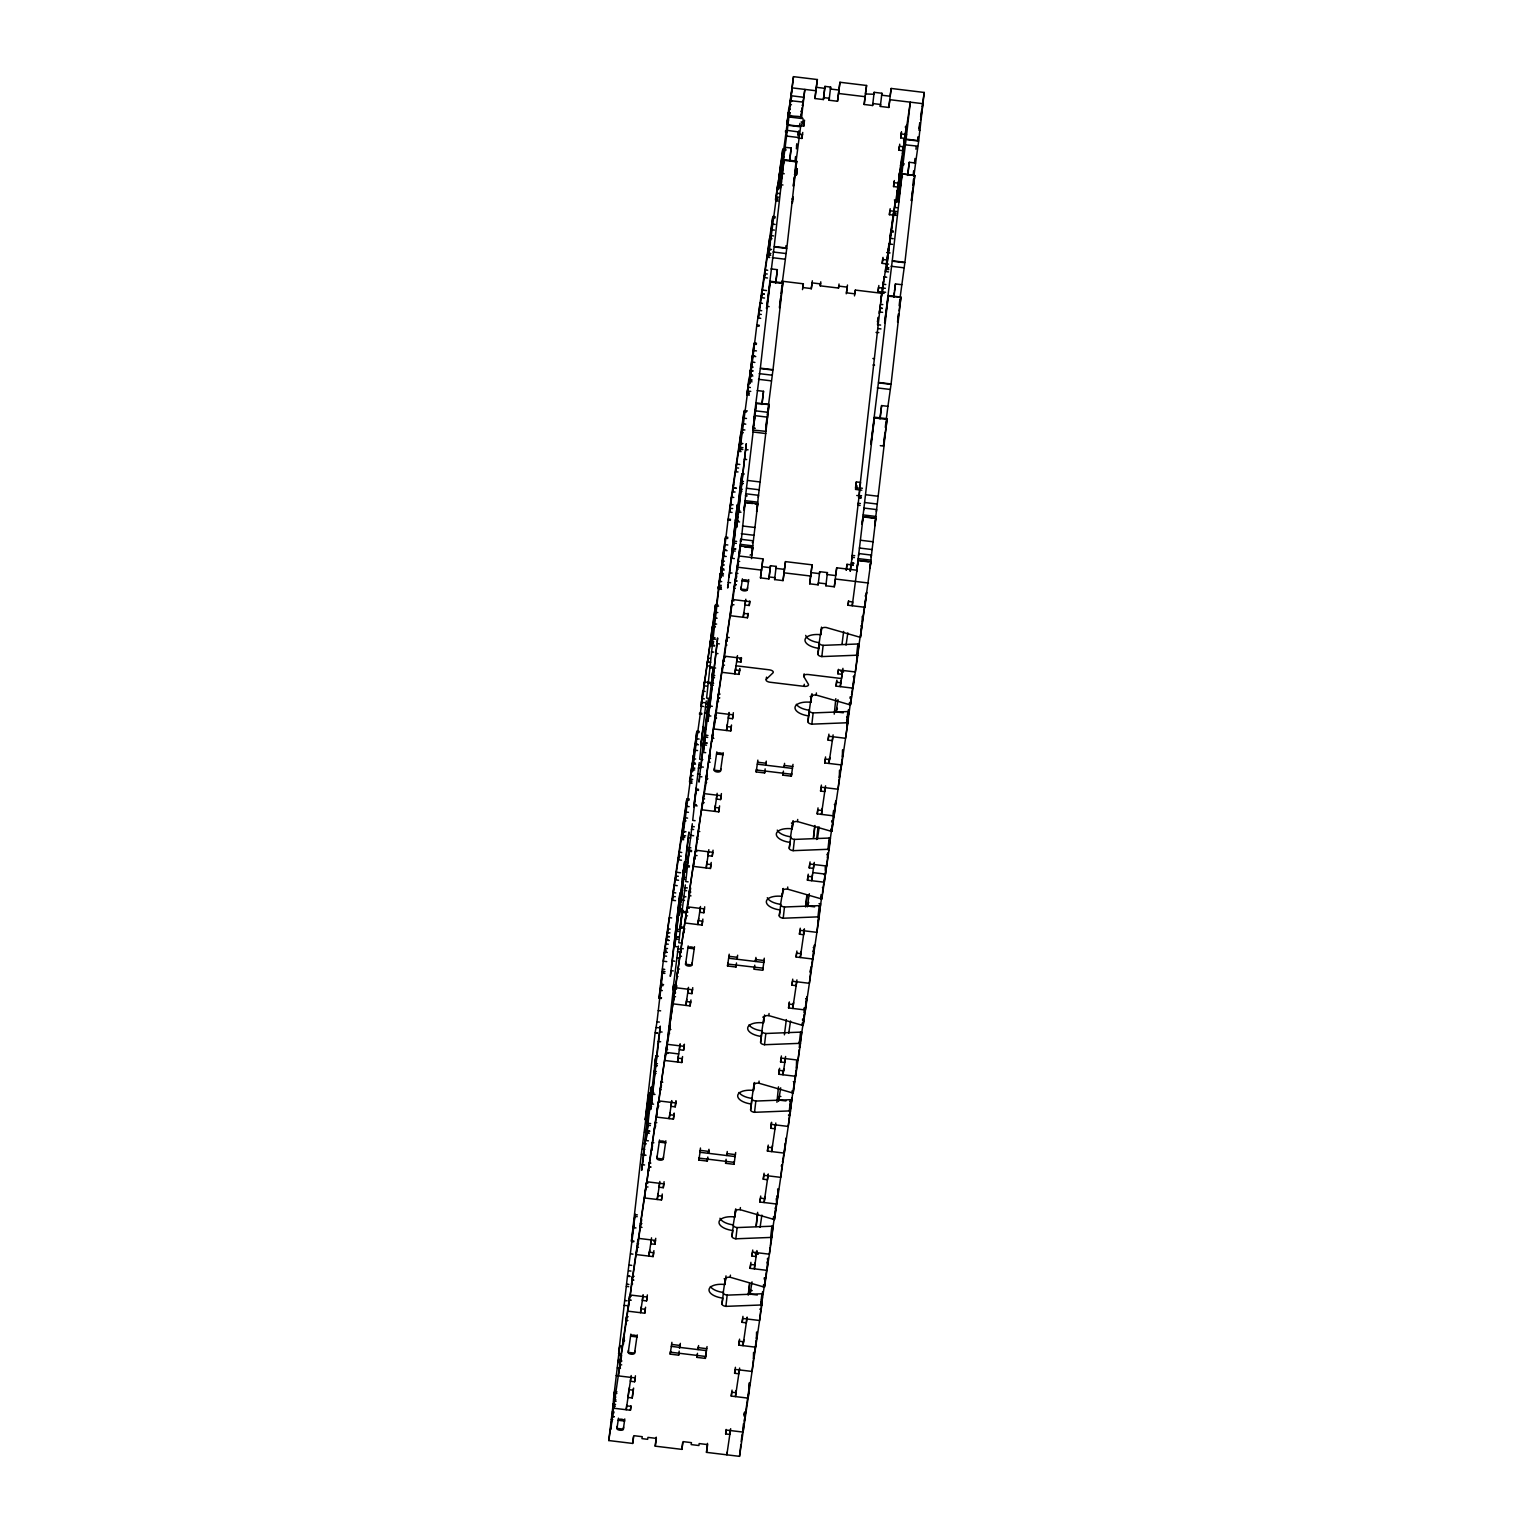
<?xml version="1.0" encoding="UTF-8"?>
<svg xmlns="http://www.w3.org/2000/svg" width="1533" height="1533" viewBox="0 0 1533 1533"><rect width="100%" height="100%" fill="white"/><g stroke="black" fill="none" stroke-linecap="round" stroke-linejoin="round"><path stroke-width="1.5" d="M629.814 1276.529L627.438 1276.242L618.623 1353.792L620.999 1354.08M661.413 998.481L659.037 998.194L664.517 949.981L686.861 798.693L689.237 798.98M755.482 411.093L753.316 430.064L765.983 431.367L756.612 511.6L757.762 503.84L745.115 502.307L743.965 510.087L745.881 493.779L758.528 495.312L758.241 497.248M789.112 114.381L788 124.863L800.667 126.396C811.053 108.824 784.934 122.602 789.533 110.261M919.857 130.535L924.227 92.459L891.19 88.454L890.041 96.215L881.609 95.199L881.897 93.264L874.155 92.325L873.867 94.26L865.359 93.954M626.345 1286.321L628.702 1286.666M662.16 971.27L665.015 971.596M670.323 976.291L679.943 892.838L672.029 963.318M736.606 527.333L746.245 443.899M746.264 443.918L738.561 512.424M880.287 445.662L883.468 446.046L883.679 443.803M679.885 928.998L685.347 884.905M686.841 867.831L692.303 823.738M693.797 806.665L699.259 762.591M700.753 745.498L706.272 700.945M801.778 116.336L802.181 111.794M884.043 445.222L884.464 441.102M765.963 431.29L769.068 404.444L756.401 402.911L752.722 430.256L755.003 416.861M919.838 130.19L918.746 140.672L906.099 139.139L910.295 102.155L903.704 146.804L899.488 146.287L898.913 150.157L903.129 150.675L903.608 146.459M785.854 150.445L782.692 149.908L778.227 187.927L779.166 181.641L781.543 181.929M784.244 173.746L781.868 173.459L780.354 186.949L784.053 159.7M753.316 430.064L745.594 495.715L747.184 495.906M884.043 445.854L874.711 525.876L875.86 518.116L863.194 516.583L857.081 568.034L858.231 560.273L870.878 561.806L860.473 637.268A4.254 1.955 6.5 0 1 859.266 637.038L826.134 627.476A4.254 1.955 6.5 0 0 821.631 628.913L820.768 634.719A14.87 6.86 6.5 0 0 805.017 639.74A14.87 6.86 6.5 0 0 818.775 648.306L817.913 654.131A4.254 1.955 6.5 0 0 821.841 656.584L856.583 655.223A4.254 1.955 6.5 0 1 857.809 655.281L859.074 644.052A4.254 1.955 6.5 0 0 857.867 643.994L823.125 645.355A4.254 1.955 6.5 0 1 819.178 642.902L821.516 627.131M635.965 1227.933L633.589 1227.646L635.084 1214.155L631.481 1240.81L633.876 1241.059M651.621 1106.5L647.405 1106.002L648.9 1092.512L645.24 1119.722L647.597 1120.125M696.749 731.988L692.245 770.064L693.203 763.856L695.56 764.143M711.868 637.364L710.948 643.573L711.868 637.364L715.049 637.747M727.734 538.485L725.358 538.198L720.912 575.986L721.851 569.797L724.228 570.065M903.933 164.721L900.772 164.261L896.345 202.126L900.618 172.769M711.312 642.614L711.101 645.336L715.221 614.196M682.338 836.961L686.765 799.555M739.653 448.805L744.042 411.706L746.418 411.994M678.41 946.072L673.159 987.942C672.393 995.109 674.367 979.07 673.619 986.16L666.089 1052.405L678.736 1053.938M686.669 807.45L696.844 731.126L699.22 731.413M696.653 739.864L715.528 604.615L717.885 604.903M711.025 642.614L715.432 605.478M712.634 642.672L706.598 698.071L708.974 698.358M715.317 613.372L725.492 537.048L727.868 537.336M721.851 569.797L721.066 577.749L728.156 519.035L744.176 410.557L747.337 410.94M742.911 443.574L740.535 443.286L739.749 451.258L754.159 342.97L756.536 343.258M752.895 376.007L750.518 375.719L749.733 383.691L756.823 324.958L772.843 216.479L775.219 216.766M772.594 225.638L782.807 148.912L785.988 149.295M782.577 158.071L793.481 76.65L817.376 79.544L814.962 98.534L823.393 99.549L824.965 86.385L830.637 87.074L829.085 100.239L837.516 101.255L839.95 82.265L866.586 85.484L864.171 104.474L872.603 105.509L872.89 103.554L880.613 104.493L880.325 106.429L888.776 107.463L889.906 99.702L922.943 103.688L922.061 109.744M794.956 161.712L795.57 156.538M796.374 148.835L796.873 144.198M889.734 240.815L886.342 269.77L893.586 212.742L895.962 213.03M900.657 172.348L903.454 146.152M913.112 175.567L913.649 170.815M914.473 163.111L914.971 158.474M915.948 149.218L916.217 146.689M708.265 702.708L708.61 698.78L698.971 782.098L699.546 778.477M717.233 641.905L717.616 637.939L707.959 721.411L708.533 717.674M659.822 1030.885L660.301 1026.133L658.404 1040.543M688.489 836.807L688.93 832.036L687.052 846.465M912.844 185.225L913.534 179.093M663.597 984.627L661.24 984.339L662.735 970.868L659.075 998.04M652.483 1102.649L649.321 1102.265L641.656 1170.35L643.266 1158.411M643.381 1157.396L651.295 1086.916L649.379 1101.825M658.347 1041.003L650.644 1109.547L651.87 1100.732M685.979 831.767L683.22 831.423L682.434 839.394L686.573 808.274M693.203 763.856L692.418 771.827L696.538 740.707M687.014 846.944L679.311 915.258L680.211 909.107M681.169 943.025L678.793 942.738L682.453 910.219L679.905 929.017M688.125 881.858L685.749 881.571L689.409 849.052L686.88 867.774M695.081 820.692L692.705 820.404L696.365 787.885L693.817 806.645M702.823 759.621L699.661 759.237L703.302 726.719L700.773 745.479M708.169 703.551L700.926 767.305M754.044 343.986L749.56 381.985L750.518 375.719M729.574 573.227L737.296 504.683L727.638 588.02L728.213 584.418M775.085 217.916L772.709 217.629L768.244 255.494L769.202 249.208L771.559 249.496M769.202 249.208L768.416 257.18L770.409 242.406M779.166 181.641L778.381 189.613L782.52 158.493M782.175 283.528L786.774 248.442L774.127 246.909L766.538 308.535L770.218 281.344M885.308 427.4L886.055 420.943M899.143 305.757L899.89 299.299M762.495 1291.84L761.844 1305.081L739.519 1456.35L706.483 1452.364L707.633 1444.603L699.182 1443.569L698.895 1445.523L691.172 1444.584L691.46 1442.649L683.028 1441.614L681.878 1449.375L655.223 1446.156L656.373 1438.395L647.942 1437.379L647.654 1439.315L641.963 1438.625L642.25 1436.689L633.819 1435.674L632.669 1443.434L608.773 1440.541L613.181 1404.075L615.557 1404.362M615.27 1406.298L612.893 1406.01L613.468 1400.97L614.599 1391.542L616.975 1391.83M621.766 1360.94L618.144 1360.384L613.468 1399.303L615.825 1399.591M620.233 1362.607L617.856 1362.32L618.642 1355.459L619.773 1346.031L622.149 1346.319M633.761 1241.768L631.404 1241.481L641.273 1154.598L646.025 1155.269M645.24 1119.722L655.089 1032.955L657.465 1033.242M614.599 1391.542L613.756 1399.035L615.346 1399.207M666.529 956.19L664.153 955.902L665.15 948.275L667.526 948.563M615.825 1401.047L614.158 1400.664L613.947 1408.386M629.891 1276.127L627.514 1275.839L633.876 1225.978L633.589 1227.646M644.492 1154.579L641.331 1154.196L647.712 1104.335L647.405 1106.002M661.24 984.339L661.528 982.691L656.986 1021.802L659.343 1022.089M668.292 944.213L665.935 943.926L666.932 936.299L669.308 936.586M616.841 1393.42L615.25 1393.229L613.545 1408.195L630.427 1410.245L631.002 1406.355L626.767 1405.857M669.404 936.778L667.027 936.491L669.308 917.635L671.665 917.922M618.316 1375.848L621.402 1357.088M675.536 900.638L672.374 900.254L674.079 885.288L677.241 885.672M624.41 1336.719L623.394 1344.345M678.544 880.268L675.382 879.885L676.379 872.258L680.595 872.775M648.382 1140.82L646.006 1140.533L655.664 1057.866M625.579 1324.186L626.575 1316.56L628.147 1316.751M646.006 1140.533L648.287 1123.325L650.663 1123.612M657.178 1065.646L654.821 1065.358L655.952 1055.93L658.328 1056.218M681.514 860.205L678.352 859.821L679.349 852.195L681.725 852.482M631.155 1296.381L629.584 1296.19L627.878 1311.175L644.741 1313.206L645.316 1309.316L641.101 1308.818L641.35 1306.71M683.718 839.739L681.361 839.452L683.622 820.596L685.998 820.883M634.125 1276.318L632.535 1276.127L630.274 1295.002L647.137 1297.033L646.562 1300.923L642.346 1300.406L643.132 1294.657M632.535 1276.127L632.113 1279.883L633.704 1280.074M638.724 1239.68L636.233 1254.569L653.115 1256.6L653.671 1252.71L649.455 1252.212L649.705 1250.104M692.054 783.286L689.697 783.018L691.383 768.033L693.759 768.32M691.9 767.132L693.184 755.903M617.243 1426.265L617.013 1428.373L623.337 1429.139L623.567 1427.031M641.695 1219.616L638.629 1238.396L655.492 1240.427L654.917 1244.317L650.701 1243.8L651.525 1237.821M695.062 762.917L692.705 762.629L693.127 758.892L694.966 743.773L697.343 744.061M618.451 1418.178L616.975 1428.622A2.434 1.131 6.5 0 0 617.588 1429.484L618.029 1429.714A3.641 1.686 6.5 0 0 622.226 1430.136A2.472 1.15 6.5 0 0 623.318 1429.388L624.774 1418.945M640.909 1219.521L641.273 1223.372M647.884 1183.169L646.294 1182.978L644.588 1197.963L661.47 1199.994L662.045 1196.123L657.829 1195.606L658.059 1193.498M650.835 1163.106L649.264 1162.934L646.983 1181.79L663.846 1183.821L663.272 1187.711L659.056 1187.194L659.842 1181.445M703.398 706.483L701.041 706.196L702.727 691.211L705.103 691.498M649.264 1162.934L648.842 1166.67L650.414 1166.862M628.473 1350.247L628.243 1352.355A3.181 1.476 6.5 0 0 631.174 1354.195A3.181 1.476 6.5 0 0 634.566 1353.122L637.191 1334.841M707.211 686.19L704.049 685.807L704.471 682.07L707.786 682.319M653.844 1142.737L652.272 1142.545L652.062 1150.267M677.03 946.742L674.654 946.455L683.469 869.613M705.046 678.18L704.049 685.807M630.868 1334.074L628.243 1352.355L634.566 1353.122L634.796 1351.014M654.227 1130.128L655.223 1122.501L656.814 1122.693M675.804 938.694L684.599 861.853L686.976 862.14M709.377 666.05L707 665.763L707.422 662.007M655.223 1122.501L655.587 1126.333M707 665.763L707.997 658.136L710.373 658.423M659.822 1102.304L658.232 1102.112L656.546 1117.097L673.409 1119.128L674.213 1113.15M714.512 646.045L710.009 645.374L712.289 626.518L715.451 626.901M662.773 1082.26L661.202 1082.068L658.922 1100.924L675.804 1102.955L676.034 1100.847M667.392 1045.602L664.9 1060.491L681.763 1062.522L682.568 1056.544M713.037 639.223L712.941 640.181M721.506 589.324L718.345 588.94L720.05 573.955L722.426 574.243M670.343 1025.558L667.277 1044.318L684.159 1046.349L684.389 1044.241M723.729 568.839L721.353 568.551L723.633 549.695L726.01 549.983M626.729 1405.052L626.211 1409.728L631.194 1375.523M628.779 1390.699L628.013 1397.444L632.228 1397.943L633.627 1388.074M629.411 1387.576L629.162 1389.684L633.378 1390.182M630.887 1377.056L630.408 1381.271L634.624 1381.77L635.429 1375.791M676.532 989.092L674.961 988.9L673.255 1003.885L690.118 1005.916L690.942 999.938M679.502 969.048L677.912 968.856L675.651 987.712L692.514 989.762L692.744 987.654M732.065 512.405L729.689 512.118L731.394 497.133L733.77 497.42M657.14 1156.189L656.89 1158.296A3.181 1.476 6.5 0 0 659.842 1160.136A3.181 1.476 6.5 0 0 663.214 1159.063L665.839 1140.782M683.296 948.755L680.92 948.467L679.924 956.094L681.514 956.285M735.074 492.036L732.697 491.748L733.694 484.121M659.516 1140.015L656.89 1158.296L663.214 1159.063L663.463 1156.955M705.697 752.665L703.321 752.377L712.979 669.729M682.894 936.05L684.676 928.519M703.321 752.377L705.602 735.188L707.978 735.476M714.493 677.49L712.136 677.203L713.267 667.775L715.643 668.062M738.025 471.972L735.668 471.685L736.664 464.058L739.826 464.442M641.062 1308.013L640.526 1312.689L642.921 1296.516M689.275 908.322L686.899 908.034L685.903 915.661L687.474 915.853M741.052 451.603L738.676 451.315L739.098 447.559L740.937 432.44L743.313 432.728M686.899 908.034L685.194 923.019L702.057 925.07L702.631 921.18L698.416 920.662L698.665 918.574M709.894 706.483L717.042 643.611L719.418 643.898M630.427 1410.245L630.925 1405.742M690.655 888.086L687.589 906.846L704.452 908.897L703.877 912.767L699.661 912.269L700.447 906.501M632.228 1397.943L633.263 1388.955M634.624 1381.77L635.103 1377.573M649.36 1251.886L648.881 1256.083L651.276 1239.91M696.844 851.639L695.254 851.447L695.043 859.17M749.369 395.15L747.012 394.862L748.717 379.877L751.074 380.165M695.254 851.447L693.548 866.413L710.431 868.464L711.005 864.574L706.77 864.075L707.02 861.968M699.795 831.576L698.224 831.384L695.944 850.24L712.807 852.291L712.232 856.161L708.016 855.663L708.84 849.665M752.396 374.78L750.02 374.493L750.442 370.737L752.818 371.024M750.02 374.493L752.281 355.637L754.658 355.905M657.772 1194.801L657.255 1199.496L659.631 1183.323M704.413 794.937L702.612 802.468L704.203 802.66M644.741 1313.206L645.565 1307.208M703.609 794.841L701.903 809.807L718.785 811.858L719.36 807.968L715.144 807.469L715.374 805.362M646.562 1300.923L647.367 1294.925M707.365 774.874L704.299 793.634L721.162 795.684L720.606 799.555L716.371 799.057L717.157 793.308M760.713 318.327L758.356 318.04L760.042 303.074L762.418 303.362M706.579 774.778L706.157 778.534L707.729 778.726M685.788 962.111L685.558 964.219A3.181 1.476 6.5 0 0 688.489 966.058A3.181 1.476 6.5 0 0 691.881 964.985L694.506 946.704M710.373 754.504L708.591 762.035L710.162 762.227M764.526 298.054L761.364 297.67L761.786 293.914L764.162 294.202M709.166 758.145L709.587 754.408M734.345 558.587L731.988 558.319L740.784 481.477M761.364 297.67L762.361 290.044L766.577 290.561M688.183 945.938L685.558 964.219L691.881 964.985L692.111 962.877M733.119 550.539L741.934 473.716L744.291 474.004M653.115 1256.6L653.92 1250.621M654.878 1242.19L653.901 1241.366M711.542 741.972L713.343 734.441M767.477 277.99L764.315 277.607L765.312 269.98L767.688 270.268M654.917 1244.317L655.741 1238.319M669.998 1112.632L669.193 1118.63L671.799 1100.579M632.669 1443.434L633.436 1436.689M671.569 1101.422L671.013 1106.328L675.229 1106.845L675.804 1102.955M716.352 714.071L713.861 728.961L730.724 730.992L731.528 724.994M769.7 257.525L767.324 257.237L769.604 238.382L771.98 238.669M720.088 694.104L718.517 693.912L716.237 712.788L733.119 714.819L732.544 718.709L728.328 718.191L728.884 713.267M772.536 226.06L770.582 240.93M661.47 1199.994L662.275 1194.015M663.272 1187.711L664.096 1181.713M678.352 1056.026L677.548 1062.024L680.173 1043.743M679.924 1044.816L679.368 1049.722L683.584 1050.239L684.159 1046.349M725.492 657.561L723.921 657.37L722.215 672.355L739.078 674.386L739.902 668.407M778.036 201.072L775.66 200.804L777.365 185.819L779.741 186.106M729.248 637.594L726.872 637.306L724.592 656.181L741.474 658.213L740.899 662.103L736.683 661.585L737.181 657.101M781.044 180.702L778.668 180.415L780.949 161.559L784.11 161.942M686.727 999.42L685.903 1005.418L688.509 987.367M673.409 1119.128L674.041 1113.514M688.279 988.21L687.723 993.116L691.939 993.633L692.514 989.762M733.847 600.955L732.276 600.764L730.57 615.749L747.433 617.78L748.008 613.909L743.792 613.392M675.229 1106.845L675.861 1101.231M736.817 580.892L735.227 580.7L732.966 599.575L749.829 601.607L749.254 605.497L745.038 604.979L745.555 600.495M754.217 416.765L753.929 418.413L760.291 368.552L772.939 370.085L767.247 415.002M781.868 173.459L781.581 175.126L787.943 125.265L800.59 126.798L796.01 161.885M788.594 124.173L787.004 123.981L788.709 108.996L790.3 109.188M737.91 573.457L736.338 573.265L735.342 580.892L736.913 581.084M790.472 116.815L788.115 116.527L789.112 108.9M714.455 768.033L714.206 770.141A3.181 1.476 6.5 0 0 717.157 771.98A3.181 1.476 6.5 0 0 720.529 770.907L723.154 752.626M739.673 561.5L738.101 561.308L737.105 568.935L738.293 569.069M739.787 553.854L740.707 539.29L753.355 540.823L752.281 542.663M741.206 541.321L745.115 502.307M791.45 104.761L789.878 104.57L791.66 97.039M793.481 76.65L789.591 109.705M716.831 751.86L714.206 770.141L720.529 770.907L720.778 768.799M608.773 1440.541L740.152 545.997L752.799 547.53L751.496 558.644M756.401 402.911L755.501 410.825L768.167 412.339M681.763 1062.522L682.242 1058.326M683.584 1050.239L684.216 1044.625M698.281 920.816L697.841 924.552L700.236 908.379M690.118 1005.916L690.597 1001.72M691.939 993.633L692.418 989.417M706.675 863.731L706.215 867.946L708.591 851.773M715.087 806.665L714.57 811.34L716.946 795.167M702.057 925.07L702.88 919.072M703.877 912.767L704.701 906.789M741.186 586.909L740.956 589.017A3.181 1.476 6.5 0 0 743.907 590.857A3.181 1.476 6.5 0 0 747.28 589.783L748.506 581.448A2.472 1.15 6.5 0 0 747.682 580.47A3.641 1.686 6.5 0 0 743.543 579.896L743.026 579.991A2.434 1.131 6.5 0 0 742.183 580.681L740.956 589.017L747.28 589.783L747.529 587.676M762.035 404.425L763.53 391.317L757.206 390.551M775.851 282.762L777.346 269.655L771.022 268.907M789.687 161.118L791.181 148.011L784.839 147.245M742.394 578.822L742.144 580.93L748.468 581.697L748.717 579.589M710.431 868.464L711.235 862.466M712.232 856.161L713.056 850.183M727.313 724.496L726.508 730.475L729.114 712.443M718.785 811.858L719.59 805.86M720.606 799.555L721.411 793.577M735.668 667.89L734.863 673.868L737.488 655.607M743.754 612.587L743.218 617.282L745.824 599.231M797.946 135.824L798.099 134.425M802.736 132.451L802.487 134.559L798.271 134.042L798.501 131.953M730.724 730.992L731.279 726.067M799.44 126.166L799.977 123.33M786.007 245.663L785.663 248.499M800.992 115.952L801.989 108.326M732.544 718.709L733.349 712.711M765.753 428.109L766.787 418.988M779.492 307.175L780.527 298.054M781.064 293.359L782.002 285.176M793.327 185.531L794.286 177.1M794.899 171.715L795.819 163.533M750.078 555.099L751.764 554.352M751.917 552.953L757.762 503.84M803.944 95.64L802.526 106.103L803.1 102.213M804.02 95.065L804.863 89.412L802.257 111.238M782.865 282.915L773.015 369.683L760.349 368.15L770.237 281.267L782.884 282.8L781.025 296.597M796.7 161.272L786.831 248.039L774.184 246.506L784.053 159.624L796.7 161.157L794.861 174.954M791.852 202.912L792.618 200.861M739.078 674.386L739.634 669.48M792.389 202.969L793.193 196.99M740.937 659.267L740.688 661.375L740.937 659.267L739.615 659.113M740.899 662.103L741.397 657.6M794.439 174.57L796.547 174.839L797.179 169.205M796.547 174.839L797.352 168.841M747.433 617.78L747.951 613.296M797.965 137.97L801.912 138.449L802.391 134.233M803.599 124.729L803.771 123.33L802.449 123.157M749.254 605.497L749.771 600.993M799.517 125.649L803.733 126.147L804.538 120.168M655.223 1446.156L656.258 1437.168M678.927 1353.217L678.64 1355.172L670.208 1354.137L670.534 1351.34M670.208 1354.137L671.895 1342.333M868.483 583.019L835.447 579.033L834.297 586.794L825.865 585.778L826.153 583.843L818.411 582.904L818.124 584.839L809.692 583.824L812.107 564.834L785.471 561.615L783.037 580.605L774.606 579.589L776.177 566.405L770.486 565.715L768.914 578.899L760.483 577.884L762.917 558.874L739.002 556L734.23 588.327L735.284 588.461M814.962 98.534L816.15 87.994M760.483 577.884L762.917 558.874M707.824 1157.051L707.307 1161.094L698.876 1160.079L699.105 1157.971M700.466 1148.025L699.987 1152.299L735.131 1156.553M678.64 1355.172L679.176 1351.11M679.502 1348.312L679.771 1345.342M680.326 1343.349L679.79 1347.392L680.077 1345.457L671.646 1344.441M768.914 578.899L770.486 565.715M823.393 99.549L824.965 86.385M781.638 281.171L803.349 283.797L802.909 287.552L811.359 288.568L812.337 280.788M736.262 965.081L735.974 967.016L727.523 966.001L727.849 963.184M727.523 966.001L729.21 954.197M707.307 1161.094L707.633 1158.277M708.783 1150.516L708.457 1153.333L708.974 1149.29M804.154 673.83L803.848 676.647L808.447 684.35A4.254 1.955 6.5 0 1 804.039 686.343L769.93 682.223A4.254 1.955 6.5 0 1 766.27 679.253L766.5 677.145M764.91 771.003L764.622 772.958L756.191 771.923L756.516 769.125M756.191 771.923L757.858 760.119M735.974 967.016L736.492 962.973M737.641 955.212L737.105 959.256L737.392 957.32L728.961 956.305M681.878 1449.375L682.645 1442.649M783.037 580.605L785.471 561.615M837.516 101.255L839.95 82.265M707.039 1346.587L705.352 1358.391L696.921 1357.376L697.458 1353.332M698.396 1346.798L698.071 1349.615L698.588 1345.572M764.622 772.958L765.159 768.895M766.098 762.38L765.772 765.178L766.289 761.135M846.254 293.799L847.251 287.131L838.8 286.115L838.513 288.051L820.251 285.847L820.557 283.03M820.251 285.847L820.768 281.804M735.687 1152.509L734.02 1164.313L725.588 1163.298L726.105 1159.255M727.255 1151.494L726.738 1155.537L727.025 1153.602L735.457 1154.617M705.352 1358.391L706.1 1352.163M755.712 958.662L755.386 961.459L755.673 959.524L764.105 960.539L762.668 970.255L754.236 969.239L754.773 965.177M755.673 959.524L755.922 957.416M734.02 1164.313L734.345 1161.516M761.844 1305.081A4.254 1.955 6.5 0 0 760.636 1305.005L725.895 1306.365A4.254 1.955 6.5 0 1 721.966 1303.912L723.461 1292.472A14.87 6.86 6.5 0 1 710.373 1286.532M721.966 1303.912L722.809 1298.106A14.87 6.86 6.5 0 1 709.051 1289.521A14.87 6.86 6.5 0 1 724.822 1284.52L726.01 1275.878M793.002 764.373L791.335 776.177L782.903 775.161L783.42 771.118M784.57 763.357L784.053 767.401L784.34 765.446L792.772 766.481M838.513 288.051L839.049 284.007M706.483 1452.364L707.499 1443.377M734.939 1214.73L733.215 1225.116A4.254 1.955 6.5 0 0 737.143 1227.569L771.885 1226.208A4.254 1.955 6.5 0 1 773.111 1226.266L771.827 1237.495A4.254 1.955 6.5 0 0 770.62 1237.438L735.859 1238.798A4.254 1.955 6.5 0 1 731.931 1236.345L733.426 1224.905A14.87 6.86 6.5 0 1 719.973 1218.275M762.668 970.255L762.917 968.147L727.792 964.065M731.931 1236.345L732.793 1230.52A14.87 6.86 6.5 0 1 719.034 1221.954A14.87 6.86 6.5 0 1 734.805 1216.934L735.035 1214.845M735.074 1214.481L735.897 1209.02M764.277 958.202L763.798 962.475L728.654 958.24M725.895 1306.365L727.159 1295.136A4.254 1.955 6.5 0 1 723.231 1292.683L725.339 1278.503M724.822 1284.52L725.684 1278.694A4.254 1.955 6.5 0 1 730.187 1277.257L730.417 1275.149M809.692 583.824L811.628 568.111M864.171 104.474L865.129 96.062M735.859 1238.798L737.143 1227.569M751.917 1098.969A4.254 1.955 6.5 0 0 755.826 1101.058L790.568 1099.698A4.254 1.955 6.5 0 1 791.794 1099.774L790.511 1111.003A4.254 1.955 6.5 0 0 789.284 1110.927L754.543 1112.306A4.254 1.955 6.5 0 1 750.614 1109.854L751.726 1100.023M750.614 1109.854L752.109 1098.414A14.87 6.86 6.5 0 1 739.021 1092.454M751.477 1104.028A14.87 6.86 6.5 0 1 737.718 1095.443A14.87 6.86 6.5 0 1 753.489 1090.442L754.121 1084.827M734.805 1216.934L735.668 1211.127A4.254 1.955 6.5 0 1 740.171 1209.69L740.401 1207.582M753.489 1090.442L754.581 1082.509M763.971 1016.858L761.863 1031.038A4.254 1.955 6.5 0 0 765.81 1033.491L800.552 1032.131A4.254 1.955 6.5 0 1 801.759 1032.188L800.494 1043.436A4.254 1.955 6.5 0 0 799.268 1043.36L764.526 1044.72A4.254 1.955 6.5 0 1 760.598 1042.287L761 1038.761M761.154 1037.362L761.863 1031.038M760.598 1042.287L762.093 1030.847A14.87 6.86 6.5 0 1 749.005 1024.887M761.46 1036.461A14.87 6.86 6.5 0 1 747.702 1027.876A14.87 6.86 6.5 0 1 763.453 1022.875L764.105 1017.26A14.87 6.86 6.5 0 0 762.763 1017.126M791.335 776.177L791.66 773.36M763.453 1022.875L764.565 1014.942M847.481 285.023L846.503 292.822L854.935 293.838L855.357 290.082L882.069 293.32M754.543 1112.306L755.826 1101.058M754.332 1084.617A4.254 1.955 6.5 0 1 758.854 1083.199L759.084 1081.091M804.039 686.343L804.269 684.255M764.526 1044.72L765.81 1033.491M819.024 903.608L820.596 903.799L819.178 916.926A4.254 1.955 6.5 0 0 817.951 916.868L783.21 918.229A4.254 1.955 6.5 0 1 779.281 915.776L780.776 904.336A14.87 6.86 6.5 0 1 767.305 897.706M764.315 1017.05A4.254 1.955 6.5 0 1 768.819 1015.612L769.068 1013.505M779.281 915.776L780.125 909.95A14.87 6.86 6.5 0 1 766.366 901.385A14.87 6.86 6.5 0 1 782.137 896.364L782.539 892.858M782.577 892.513L783.229 888.45M818.124 584.839L819.695 571.675L827.418 572.595L825.865 585.778M872.603 105.509L874.155 92.325M792.848 821.209L790.53 836.98A4.254 1.955 6.5 0 0 794.458 839.413L829.2 838.053A4.254 1.955 6.5 0 1 830.426 838.129L829.142 849.359A4.254 1.955 6.5 0 0 827.935 849.301L793.174 850.662A4.254 1.955 6.5 0 1 789.246 848.209L790.741 836.769A14.87 6.86 6.5 0 1 777.288 830.12M789.246 848.209L790.108 842.384A14.87 6.86 6.5 0 1 776.35 833.799A14.87 6.86 6.5 0 1 792.12 828.797L793.213 820.864M783.21 918.229L784.474 906.999A4.254 1.955 6.5 0 1 780.546 904.547L782.405 893.298M730.379 1429.944L729.861 1434.447L725.646 1433.93L726.163 1429.446M782.137 896.364L782.999 890.558A4.254 1.955 6.5 0 1 787.502 889.121L787.751 887.013M748.756 1392.52L748.104 1398.134L731.241 1396.084L732.046 1390.105M793.174 850.662L794.458 839.413M848.458 709.626L847.826 722.867A4.254 1.955 6.5 0 0 846.599 722.79L811.858 724.151A4.254 1.955 6.5 0 1 807.929 721.698L808.485 716.792M808.658 715.394L811.532 694.698M807.929 721.698L809.424 710.258A14.87 6.86 6.5 0 1 796.336 704.318M739.615 1368.049L738.829 1373.798L734.614 1373.281L735.016 1369.774M808.792 715.892A14.87 6.86 6.5 0 1 795.033 707.307A14.87 6.86 6.5 0 1 810.804 702.306L811.436 696.691A14.87 6.86 6.5 0 0 810.114 696.557M734.614 1373.281L735.418 1367.302M792.12 828.797L792.983 822.972A4.254 1.955 6.5 0 1 797.486 821.554L797.716 819.446M810.804 702.306L811.973 693.663M756.382 1340.628L755.635 1347.181L738.772 1345.15L739.251 1340.934M738.772 1345.15L739.577 1339.152M727.159 1452.173L726.853 1454.817L730.666 1428.699M817.913 654.131L819.178 642.902M746.916 1317.939L746.341 1322.845L742.125 1322.347L742.949 1316.349M818.775 648.306L819.408 642.691A14.87 6.86 6.5 0 1 805.706 635.39M880.325 106.429L881.897 93.264M820.768 634.719L821.42 629.105M736.089 1390.987L735.457 1396.601L739.404 1369.908M811.858 724.151L813.142 712.922A4.254 1.955 6.5 0 1 809.213 710.469M736.281 1390.603L736.032 1392.711L731.816 1392.213L731.241 1396.084M767.343 1265.3L768.32 1257.807L766.979 1270.359L750.116 1268.328L750.921 1262.33M756.708 1251.637L756.133 1256.543L751.917 1256.025L752.741 1250.047M811.666 696.48A4.254 1.955 6.5 0 1 816.169 695.043L816.399 692.935M748.219 1295.098L749.56 1283.274M755.999 1226.534L757.628 1212.354M748.545 1294.005L749.618 1284.539M756.325 1225.442L757.666 1213.619M743.792 1339.67L742.988 1345.648L747.127 1317.096M821.841 656.584L823.125 645.355M777.825 1194.686L776.771 1204.057L759.908 1202.025L760.713 1196.027M750.039 1294.523L750.633 1290.403L752.205 1290.594M768.052 1174.815L767.477 1179.72L763.262 1179.222L764.086 1173.224M785.49 1142.583L784.283 1153.123L767.42 1151.072L768.244 1145.094M755.137 1262.847L754.332 1268.845L756.957 1250.564M756.171 1253.726L755.922 1254.799L756.478 1251.618M775.794 1123.018L775.008 1128.786L770.792 1128.269L771.425 1122.654M770.792 1128.269L771.597 1122.29M764.929 1196.545L764.124 1202.524L768.263 1173.971M796.279 1070.686L795.627 1076.3L778.764 1074.25L779.32 1069.344M778.764 1074.25L779.588 1068.271M785.605 1056.486L784.8 1062.465L780.584 1061.967L780.987 1058.46M834.297 586.794L836.711 567.804L857.1 570.257L856.909 571.541M888.776 107.463L891.19 88.454M780.584 1061.967L781.389 1055.969M776.924 1102.284L778.496 1086.84M784.398 1034.832L786.333 1019.56M772.057 1147.834L771.636 1151.59L775.583 1124.896M772.46 1145.592L772.21 1147.7L767.995 1147.201L767.42 1151.072M806.914 996.872L805.419 1009.979L788.556 1007.947L789.112 1003.023M788.556 1007.947L789.361 1001.95M778.592 1101.384L780.68 1087.836M796.93 979.894L796.144 985.662L791.929 985.144L792.733 979.146M739.519 1456.35L740.88 1444.412M741.167 1441.767L742.087 1434.045M744.195 1415.093L744.54 1412.142M783.631 1069.153L782.98 1074.767L785.375 1058.594M814.54 944.999L812.95 959.045L796.087 956.994L796.892 951.016M743.505 1423.62L742.739 1429.676M744.77 1412.487L744.271 1416.396M783.804 1068.769L783.555 1070.877L779.339 1070.379M804.231 929.803L803.656 934.708L799.44 934.191L800.264 928.212M744.118 1423.103L743.103 1432.09L726.22 1430.059L725.646 1433.93M744.271 1421.8L745.364 1413.234M748.851 1391.581L749.024 1383.053M793.308 1003.77L792.772 1008.465L796.719 981.772M793.596 1002.467L793.347 1004.575L789.131 1004.058M825.329 873.101L824.294 882.222L807.431 880.191L808.236 874.193M753.335 1360.212L752.051 1371.441L735.188 1369.41M753.431 1359.273L753.546 1352.489M813.927 864.19L813.448 868.406L809.232 867.889L810.056 861.91M756.516 1338.194L756.765 1336.086M805.534 906.942L806.875 895.119M813.314 838.398L814.675 826.574M756.478 1339.689L756.555 1332.1M760.636 1305.005L761.92 1293.775A4.254 1.955 6.5 0 1 763.127 1293.833M805.86 905.85L806.933 896.403M813.64 837.305L814.981 825.482M801.107 951.533L800.303 957.512L804.442 928.96M760.962 1308.32L759.582 1320.507L742.7 1318.457L742.125 1322.347M771.827 1237.495L764.507 1287.049A4.254 1.955 6.5 0 1 763.319 1286.839L763.549 1284.731M764.201 1279.097L764.354 1277.698M761.422 1305.388L761.058 1301.536M762.495 1297.685L761.499 1299.467M828.529 850.93L835.792 800.935L834.086 815.92L817.223 813.87L818.028 807.891M807.297 906.846L808.734 902.362M825.271 787.368L824.792 791.584L820.577 791.066L820.826 788.958M820.902 788.269L821.401 785.088M764.507 1287.049L765.542 1277.928M765.714 1276.529L767.075 1267.101M770.62 1237.438L771.885 1226.208M846.35 569.931L847.002 564.316L853.325 565.083M859.246 493.204L860.569 482.435L856.353 481.918L855.51 489.41L861.833 490.177M883.449 281.497L882.261 292.017L878.045 291.519L878.524 287.303M842.249 759.352L841.617 764.967L824.735 762.936L825.559 756.938M878.045 291.519L878.85 285.521M770.16 1247.172L769.374 1254.186L752.492 1252.154L751.917 1256.025M770.332 1245.773L771.54 1236.269L770.639 1242.956M790.511 1111.003L774.491 1219.482A4.254 1.955 6.5 0 1 773.303 1219.252L773.609 1216.455M812.452 874.711L811.647 880.689L814.272 862.408M816.591 839.49L818.009 827.073M833.109 734.882L832.323 740.631L828.107 740.132L828.51 736.626M888.527 264.136L882.203 263.369L882.759 258.464M828.107 740.132L828.912 734.135M857.043 485.789L856.66 489.084M882.203 263.369L883.008 257.391M774.491 1219.482L774.817 1216.685M774.97 1215.267L775.775 1208.253A4.254 1.955 6.5 0 1 774.931 1208.119M776.618 1202.524L776.254 1198.691M777.959 1193.517L777.672 1188.976M896.115 215.348L889.389 214.697L889.868 210.481M822.244 808.389L821.439 814.387L825.578 785.835M853.057 684.887L854.341 675.363L852.961 688.145L836.079 686.113L836.635 681.189M889.389 214.697L890.194 208.699M836.079 686.113L836.903 680.115M842.92 668.35L842.115 674.328L837.899 673.811L838.417 669.327M877.604 322.026L878.026 318.27M782.194 1164.256L780.719 1177.363L763.836 1175.332L763.262 1179.222M782.577 1162.014L782.98 1158.507M899.871 187.313L893.547 186.547L894.103 181.641M880.651 302.442L881.877 292.075L859.726 488.261L855.51 487.743L856.353 481.918M893.547 186.547L894.352 180.568M785.682 1140.935L785.988 1138.138L785.682 1140.322M834.239 714.148L835.811 698.684M841.981 644.32L843.648 631.404M850.221 571.177L850.911 565.102L853.287 565.39M851.639 559.411L860.013 487.973L862.389 488.261M789.284 1110.927L790.568 1099.698M829.602 757.819L828.951 763.434L832.898 736.76M850.298 571.004L852.348 555.387L854.724 555.674M883.794 279.715L884.119 276.917L883.813 278.929M829.775 757.455L829.525 759.563L825.31 759.046L824.735 762.936M898.913 150.157L899.315 146.651M788.652 1122.693L788.23 1126.429L771.367 1124.398M788.709 1122.213L789.821 1112.383M790.261 1109.681L790.511 1107.573M800.494 1043.436L793.174 1092.991A4.254 1.955 6.5 0 1 791.986 1092.761L792.216 1090.653M899.488 146.287L899.737 144.179M906.578 125.15L904.949 138.392L900.733 137.874L901.366 132.26M791.948 1097.858L790.147 1105.389M887.55 255.091L883.41 284.257L885.787 284.544M887.703 253.692L888.259 248.768M890.903 230.966L893.298 231.042M900.733 137.874L901.538 131.895M866.586 592.313L864.899 607.279L848.017 605.248L848.535 600.764M793.174 1092.991L794.439 1081.742A4.254 1.955 6.5 0 1 793.327 1081.551M796.355 1069.977L796.547 1061.219M799.268 1043.36L800.552 1032.131M840.851 681.706L840.295 686.612L842.69 670.458M893.605 215.214L895.464 200.095L889.964 237.328M799.23 1049.588L798.022 1060.127L781.159 1058.077M799.459 1047.48L799.517 1041.156M819.178 916.926L803.158 1025.405A4.254 1.955 6.5 0 1 801.951 1025.194L802.2 1023.086M802.506 1020.269L802.679 1018.87M841.119 680.633L840.87 682.741L836.654 682.223M842.364 670.802L841.502 678.544L808.178 674.501A4.254 1.955 6.5 0 0 803.848 676.647M900.867 163.533L904.068 163.571M898.568 181.086L896.767 194.691L899.143 194.978M899.124 176.161L899.526 172.654L899.162 175.03M803.158 1025.405L803.944 1018.391L800.992 1037.419M804.02 1017.682L804.423 1014.175M805.323 1007.986L803.905 1012.24M903.933 143.661L903.627 139.35M903.704 146.804L903.953 144.696M904.106 143.278L904.815 136.974M810.095 976.981L809.367 983.305L792.504 981.254L791.929 985.144M810.171 976.272L811.398 966.537M875.554 518.384L862.907 516.87L862.044 524.343L874.5 417.187L887.147 418.72L884.541 440.546M817.951 916.868L819.235 905.639A4.254 1.955 6.5 0 1 820.442 905.696M858.231 560.273L852.233 605.765L852.674 602.009L848.592 601.358L848.017 605.248M888.316 295.543L878.447 382.426L891.095 383.959L900.963 297.076L888.316 295.543L884.637 322.811L892.206 261.185L904.853 262.718L900.063 297.824M902.151 173.9L892.263 260.782L904.93 262.315L914.799 175.433L902.151 173.9L914.779 175.509M829.142 849.359L821.822 898.913A4.254 1.955 6.5 0 1 820.634 898.683L820.883 896.575M820.96 895.885L821.113 894.467M817.741 924.859L816.897 932.351L800.015 930.32L799.44 934.191M817.856 923.939L819.063 914.434M821.822 898.913L822.301 894.697M822.474 893.298L823.106 887.684A4.254 1.955 6.5 0 1 822.416 887.569M825.482 871.683L825.214 867.141M827.935 849.301L829.2 838.053M826.9 861.718L825.482 874.136L812.835 872.603M827.379 857.579L827.839 853.44M828.778 845.162L829.257 841.023M847.826 722.867L831.806 831.346A4.254 1.955 6.5 0 1 830.618 831.116L830.848 829.008M831.653 821.995L831.806 820.577M828.146 853.172L826.689 866.049L809.807 864.018L809.232 867.889M828.587 850.47L828.951 847.193M831.806 831.346L833.013 820.807M833.358 818.258L833.78 814.521M834.795 808.562L835.217 804.825M839.145 779.396L838.034 789.227L821.151 787.196L820.577 791.066M880.114 418.681L881.609 405.574L887.933 406.341L891.037 384.361L878.39 382.828L870.821 444.455L874.481 417.263M893.95 297.038L895.444 283.931L901.768 284.697M907.766 175.394L909.261 162.287L915.584 163.054L918.689 141.074L906.022 139.541L898.472 201.168L902.036 174.609M842.345 758.413L842.518 749.886M846.599 722.79L847.883 711.561A4.254 1.955 6.5 0 1 849.11 711.619M846.925 726.105L847.04 719.322M857.809 655.281L850.489 704.835A4.254 1.955 6.5 0 1 849.301 704.605L849.531 702.516M850.01 698.301L850.163 696.883M848.343 716.639L846.676 717.157M848.515 715.01L848.688 713.611M850.489 704.835L851.447 696.423M851.773 693.606L851.601 695.005L852.846 686.305M856.583 655.223L857.867 643.994M857.349 655.453L855.337 671.971L838.474 669.94L837.899 673.811M860.473 637.268L861.738 626.039A4.254 1.955 6.5 0 1 860.76 625.866M862.312 621.612L862.217 616.477M919.034 128.542L919.743 122.774M883.755 443.094L884.886 433.264M897.591 321.451L898.472 313.728M911.33 200.497L912.442 190.667M869.958 567.689L875.86 518.116M656.948 1022.147L655.166 1032.552L657.523 1032.84M681.074 901.998L688.394 837.689L690.77 837.976M709.741 707.939L709.856 706.962M729.536 573.687L729.363 575.182M738.504 512.884L738.331 514.36M652.234 1097.609L659.727 1031.766L662.103 1032.054M671.914 964.334L671.607 966.959M729.114 577.251L729.229 576.197M890.002 238.573L890.807 231.751L893.164 232.192M652.119 1098.644L651.985 1099.698M680.767 904.585L680.652 905.62M738.082 516.429L737.89 518.001M775.66 282.781L777.346 269.655M761.824 404.425L763.53 391.317M907.555 175.414L909.261 162.287M893.739 297.057L894.295 292.573M879.923 418.701L881.609 405.574M913.898 176.18L915.584 163.054M886.246 419.467L887.933 406.341M789.667 159.643L791.181 148.011M708.936 714.55L706.636 714.129M894.467 291.155L895.444 283.931M670.994 971.73L670.362 976.214M737.181 523.596L736.664 527.18M659.133 997.523L661.509 997.753M645.316 1119.167L647.692 1119.416M756.306 403.639L769.049 404.52M796.604 161.866L783.957 160.333M793.327 186.394L794.631 176.582M779.492 308.037L780.814 298.226M768.953 405.153L767.209 418.241M765.676 429.7L766.979 419.87M888.22 296.252L900.963 297.153M914.703 176.142L912.94 189.23M911.407 200.67L912.729 190.858M900.867 297.785L899.124 310.873M897.591 322.313L898.683 314.15M883.506 445.892L887.128 418.796M700.907 744.54L703.302 744.655M680.058 928.021L682.453 928.155M642.442 1149.137L644.818 1149.424M799.459 132.049L786.831 130.324M904.892 144.792L917.577 146.133M690.118 779.262L693.702 755.003M718.345 588.94L722.35 560.925L724.457 561.193M664.153 955.902L664.728 952.012L667.104 952.3M665.935 943.926L666.491 940.055L668.867 940.323M667.027 936.491L667.602 932.601M672.374 900.254L672.949 896.383M675.382 879.885L675.957 875.995M678.352 859.821L678.927 855.951L681.284 856.238M681.361 839.452L681.936 835.562M689.697 783.018L690.272 779.128L692.629 779.416M692.705 762.629L693.28 758.758L695.637 759.046M701.041 706.196L702.037 698.569L704.413 698.856M710.009 645.374L710.584 641.503M721.353 568.551L721.928 564.681M729.689 512.118L730.264 508.228M732.697 491.748L733.272 487.858L736.434 488.241M735.668 471.685L736.242 467.814L738.599 468.082M738.676 451.315L739.251 447.425L741.608 447.713M747.012 394.862L748.008 387.236L750.384 387.523M758.356 318.04L768.32 249.611L770.428 249.86M764.315 277.607L764.89 273.736L767.266 274.024M767.324 257.237L767.899 253.347M775.66 200.804L776.235 196.914M778.668 180.415L779.243 176.544L782.405 176.927L779.09 176.678M787.004 123.981L787.579 120.091M788.115 116.527L788.671 112.656L790.261 112.848M789.878 104.57L790.453 100.68L803.369 102.136M683.22 831.423L682.281 837.631L684.734 837.535M740.535 443.286L739.596 449.495L742.834 449.495M655.952 1055.93L654.514 1065.627L656.89 1065.914M684.599 861.853L683.181 871.549L685.538 871.836M713.267 667.775L711.829 677.49L714.206 677.778M741.934 473.716L740.496 483.412L742.873 483.7M648.287 1123.325L647.999 1125.279L650.375 1125.567M705.602 735.188L705.314 737.124L707.69 737.411M674.654 946.455L676.091 936.74L678.467 937.027M731.988 558.319L733.406 548.603L735.783 548.891M796.489 146.057L796.796 144.025M798.271 134.042L798.731 130.899M800.992 115.646L801.184 114.323L801.012 116.374M802.161 107.693L801.759 110.433A3.181 1.476 6.5 0 1 800.916 111.277M802.487 105.509L802.985 102.117A2.472 1.15 6.5 0 0 802.564 101.37M618.623 1353.792L619.773 1346.031M617.856 1362.32L618.144 1360.384M745.594 495.715L745.881 493.779M740.42 541.226L740.707 539.29M612.893 1406.01L613.181 1404.075M614.158 1400.664L613.583 1404.535L615.155 1404.726M615.25 1393.229L614.676 1397.1L615.883 1397.1M620.597 1356.992L620.022 1360.882L621.612 1361.074M623.605 1336.623L623.03 1340.494L624.621 1340.685M626.575 1316.56L626.001 1320.45L627.572 1320.641M629.584 1296.19L629.009 1300.061L631.27 1300.195M637.939 1239.584L637.364 1243.455L638.571 1243.455M646.294 1182.978L645.719 1186.868L647.999 1186.983M652.272 1142.545L652.483 1146.531M649.321 1170.675L648.267 1170.541L658.232 1102.112M661.202 1082.068L661.413 1086.035M666.606 1045.506L666.031 1049.396L667.602 1049.588M669.557 1025.462L668.982 1029.333L670.573 1029.524M674.961 988.9L674.386 992.79L675.593 992.79M677.912 968.856L678.142 972.823M680.92 948.467L681.15 952.453M684.101 932.39L683.89 928.423M690.866 892.053L689.294 891.88L689.85 887.99M697.783 835.121L698.224 831.384M712.538 734.345L711.964 738.235L713.554 738.427M715.547 713.976L714.972 717.846L716.563 718.038M718.517 693.912L717.942 697.802L719.533 697.994M723.921 657.37L723.346 661.24L724.534 661.24M726.872 637.306L727.083 641.292M726.929 645.067L725.875 644.933L732.276 600.764M735.227 580.7L734.652 584.59L736.242 584.782L734.805 584.456M736.338 573.265L736.702 577.117M738.101 561.308L738.465 565.14M739.002 553.758L740.152 545.997M614.829 1396.965L610.843 1429.408M629.162 1299.927L619.6 1364.619L621.708 1364.868M637.517 1243.32L631.539 1283.753L632.612 1283.888M645.872 1186.714L639.893 1227.147L642.001 1227.416M666.165 1049.262L660.206 1089.695L661.26 1089.81M674.539 992.656L668.56 1033.089L669.614 1033.204M686.477 911.79L676.915 976.483L677.969 976.598M694.832 855.184L688.854 895.617L691 895.866M703.187 798.578L697.208 839.011L698.281 839.145M715.125 717.712L705.582 782.405L706.636 782.539M723.48 661.106L717.521 701.539L718.594 701.673M803.522 125.016L803.771 123.33M801.912 138.449L802.487 134.559M803.733 126.147L804.308 122.276L801.146 121.893M816.322 86.691L817.376 79.544M751.649 555.291L751.822 554.199M751.936 553.356L752.799 547.53M654.821 1242.458L654.955 1241.481M830.637 87.074L830.369 89.01L838.8 90.025M829.085 100.239L829.372 98.304L823.681 97.614M802.487 289.622L803.349 283.797M811.206 288.951L812.088 282.877L820.538 283.912M776.177 566.405L775.89 568.341L784.321 569.375M774.606 579.589L774.893 577.634L769.202 576.964M698.876 1160.079L700.313 1150.363L708.744 1151.398M865.436 93.245L866.586 85.484M811.743 567.382L812.107 564.834M696.921 1357.376L697.208 1355.44M725.588 1163.298L725.875 1161.362M754.236 969.239L754.523 967.285M782.903 775.161L783.191 773.226M854.494 295.907L855.357 290.082M819.695 571.675L819.408 573.61L810.976 572.595M827.418 572.595L827.13 574.549L835.562 575.565L836.711 567.804M735.054 1213.868L735.533 1209.345M751.898 1098.605L754.217 1082.854M782.654 890.347L782.884 888.776M877.489 321.719L878.141 317.331M882.165 290.044L883.506 280.961M887.684 252.658L888.987 243.9M900.503 165.851L901.711 157.727M902.305 153.664L903.512 145.539M903.818 143.508L906.482 125.457M877.585 323.655L878.352 318.5M879.118 313.345L880.019 308.056L882.395 308.344M882.989 288.012L880.747 300.411M894.333 211.19L886.994 259.997L882.778 259.499M899.699 191.088L897.342 190.801L894.755 207.434L897.131 207.722M903.129 150.675L898.338 183.174L894.122 182.676M846.139 570.142L847.002 564.316M859.074 494.297L858.576 497.688L860.952 497.976M852.348 555.387L852.061 557.322L854.437 557.61M750.116 1268.328L750.691 1264.438L754.907 1264.955M759.908 1202.025L760.464 1198.135L764.699 1198.653M796.087 956.994L796.662 953.124L800.878 953.622M807.431 880.191L808.006 876.301L812.222 876.819M817.223 813.87L817.798 809.999L822.014 810.497M920.643 116.719L921.544 110.644M922.138 106.601L924.227 92.459M919.014 130.382L920.068 123.253M920.566 119.861L921.908 110.798M863.692 509.991L863.98 508.055L876.627 509.588L876.339 511.524M858.518 555.502L858.806 553.566L871.453 555.099L871.166 557.035M750.059 1294.293L752.013 1281.895M760.081 1227.339L761.882 1215.094M788.729 1033.261L790.53 1021.016M803.541 932.926L804.078 929.381M809.328 893.758L807.374 906.137L808.964 906.329M817.396 839.203L819.197 826.939M836.041 712.079L837.995 699.68M842.269 670.726L841.674 673.83L842 671.646L843.591 671.837M846.044 645.125L847.845 632.88M744.252 1414.729L744.578 1412.564M869.977 567.996L870.878 561.806M744.367 1420.861L749.809 1383.149M753.546 1358.698L754.677 1351.11M754.888 1349.596L756.248 1340.494M756.459 1338.98L757.34 1332.196M761.173 1307.055L765.58 1277.296M771.827 1234.985L774.529 1216.608M774.836 1214.577L777.729 1195.031L776.675 1196.602M777.998 1192.233L778.477 1189.071M782.213 1164.62L781.198 1166.038M782.558 1162.263L783.861 1153.487M784.168 1151.436L785.337 1143.388M793.021 1091.4L789.514 1115.2L788.46 1115.066M793.327 1089.35L794.535 1081.187M794.841 1079.155L796.029 1070.973M796.451 1068.137L797.332 1061.315M799.459 1047.844L800.839 1038.454M804.097 1016.417L806.799 997.197M811.532 966.001L809.846 971.979M811.743 964.583L813.103 955.385M813.276 954.273L814.502 945.037M818.162 921.122L821.975 895.291M822.589 891.21L823.796 883.027M824.045 881.341L825.271 873.043L824.198 874.768M825.54 870.399L826 867.237M828.261 852.731L826.9 854.686M840.64 768.895L839.298 777.998L839.509 770.275M840.87 767.42L842 759.678M842.441 756.765L843.303 749.982M851.237 697.132L845.545 738.293L828.682 736.242M856.621 660.742L857.484 654.821M857.694 653.441L860.511 634.394M860.799 632.362L866.567 592.543M766.27 679.253L772.939 672.91A4.254 1.955 6.5 0 0 769.374 669.825L736.051 665.782M813.142 712.922L847.883 711.561M784.474 906.999L819.235 905.639M727.159 1295.136L761.92 1293.775M816.246 87.304L824.677 88.32M816.112 90.773L792.216 87.879L787.425 120.226L788.479 120.36M838.666 93.494L865.321 96.713M791.315 95.774L803.963 97.307M790.3 100.814L791.871 101.006M788.537 112.79L790.108 112.982M905.179 127.028L906.233 127.143M788 116.355L790.376 116.642M788.901 116.968L801.548 118.501M901.308 133.984L906.578 134.636M785.471 130.899L787.061 131.091M785.375 131.876L786.946 132.068M786.122 136.015L798.77 137.548M782.75 156.558L784.321 156.749M900.829 170.834L902.42 171.025M899.028 175.835L902.209 176.218M782.041 162.23L784.417 162.517M900.12 176.506L902.496 176.793M781.178 168.055L782.75 168.247M794.746 170.661L797.122 170.949M782.826 173.172L779.665 172.788L776.081 197.048L778.611 197.201M897.188 190.954L899.564 191.242M780.584 184.707L782.961 184.995M778.457 185.665L780.814 185.953M896.537 199.942L898.913 200.229M894.391 199.961L897.821 200.382M778.304 187.467L780.68 187.754M896.403 201.743L898.779 202.03M776.656 193.177L779.818 193.541M791.909 198.964L792.963 199.098M889.964 210.807L896.69 211.477M775.506 198.466L777.863 198.753M775.391 199.462L777.768 199.731M893.471 213.719L895.847 214.007M772.766 224.125L775.142 224.412M890.865 238.401L893.241 238.688M772.057 229.816L774.433 230.103M890.156 244.073L892.513 244.36M771.195 235.622L773.571 235.91M886.63 252.523L890.06 252.945M773.015 251.987L785.663 253.501M891.095 266.244L903.742 267.777M768.474 253.232L770.85 253.52M886.553 267.508L888.929 267.796M767.746 253.501L770.275 253.635M888.354 267.911L885.844 267.758L885.422 271.513L888.584 271.897M768.34 255.034L770.697 255.321M886.419 269.31L888.795 269.597M772.306 257.659L784.953 259.192M883.851 276.879L886.745 277.224M878.62 287.629L885.346 288.3M882.414 291.883L885.576 292.266M880.67 292.956L884.1 293.359M770.141 281.995L782.788 283.509M882.816 304.607L880.44 304.32L879.444 311.946L882.606 312.33M761.939 293.78L764.296 294.068M879.865 308.19L882.241 308.478M766.768 306.351L769.144 306.638M761.729 310.701L759.352 310.413L758.931 314.169L761.288 314.457M877.432 324.689L880.594 325.073M877.796 328.541L880.958 328.924M878.811 332.604L876.033 332.431M756.823 324.958L759.199 325.245M756.708 325.954L759.084 326.242M754.025 344.139L756.401 344.427M872.909 358.492L874.481 358.684M754.083 350.616L756.459 350.904M872.967 364.988L874.557 365.18M753.374 356.308L755.75 356.595M752.511 362.133L754.888 362.42M753.125 367.115L751.017 366.866L747.433 391.126L750.748 391.375M750.595 370.603L752.952 370.89M759.18 373.63L771.846 375.144M877.278 387.906L889.926 389.42M758.471 379.303L771.118 380.836M749.79 379.743L752.166 380.012M749.656 381.545L752.032 381.832M746.839 392.544L749.215 392.812M746.724 393.521L749.1 393.809M874.404 417.896L887.051 419.429M754.926 415.635L767.573 417.168M744.118 418.202L746.494 418.49M743.409 423.874L745.766 424.162M752.933 427.994L755.309 428.282M742.547 429.7L744.904 429.987M753.105 431.999L765.753 433.532M741.78 443.938L739.673 443.689L730.11 508.381L732.64 508.515M739.807 447.31L742.968 447.693M745.709 449.552L748.085 449.84M744.271 459.248L746.648 459.536M747.587 480.461L760.253 481.994M865.685 494.737L878.332 496.27M743.448 481.477L741.071 481.19L740.784 483.144L743.16 483.432M859.17 495.466L861.527 495.753M856.755 495.485L860.971 496.002M858.882 497.42L861.239 497.708M746.456 488.241L759.103 489.755M864.535 502.498L877.183 504.031M733.119 487.992L736.281 488.375M742.298 489.257L739.922 488.97L739.634 490.905L742.01 491.192M860.396 503.514L858.02 503.226L857.733 505.181L860.109 505.468M745.095 500.639L757.762 502.172M863.194 514.916L875.841 516.449M744.808 502.594L752.722 503.552M755.098 503.84L757.474 504.108M730.685 504.491L733.061 504.779M736.721 510.355L739.883 510.738M738.619 511.965L740.976 512.252M728.156 519.035L730.532 519.323M735.284 520.051L738.446 520.434M728.041 520.032L730.417 520.319M737.181 521.661L739.558 521.948M742.413 525.972L755.079 527.505M860.511 540.248L873.158 541.781M741.282 533.733L753.929 535.266M859.361 548.009L872.009 549.542M736.645 541.398L734.269 541.111L733.981 543.065L736.357 543.353M740.132 544.33L752.799 545.863M858.231 558.606L870.878 560.139M725.435 544.694L727.811 544.981M739.845 546.285L741.435 546.476M744.597 546.859L752.511 547.798M857.943 560.561L868.483 561.825M851.505 562.879L853.881 563.167M735.495 549.159L733.119 548.871L732.831 550.826L735.208 551.114M851.198 563.148L853.574 563.435M724.726 550.385L727.102 550.673M723.863 556.211L726.24 556.498M761.767 566.635L770.198 567.67M721.775 564.815L724.304 564.968M737.737 567.229L761.633 570.123M784.187 572.844L810.842 576.063M729.631 572.767L732.008 573.055M722.944 573.342L720.567 573.055L713.075 638.993L715.451 639.28M721.142 573.802L723.499 574.089M720.989 575.603L723.365 575.891M865.11 595.935L866.164 596.05M719.341 581.314L721.717 581.601M728.194 582.463L730.57 582.751M718.766 585.184L721.296 585.338M718.191 586.602L721.353 586.986M718.076 587.599L721.238 587.982M731.701 604.654L733.981 604.769M715.394 605.784L718.555 606.148M715.451 612.261L717.827 612.548M714.742 617.952L717.118 618.24M713.88 623.778L716.658 624.103M713.113 638.015L711.005 637.747L701.462 702.44L704.778 702.689M711.159 641.369L713.535 641.656M710.431 641.637L713.746 641.886M711.025 643.189L713.382 643.477M712.289 645.125L714.665 645.412M711.369 651.851L713.726 652.119M715.604 653.326L717.981 653.614M840.831 671.339L842.154 671.511M853.172 676.781L854.226 676.915M707.575 661.873L710.737 662.256M722.905 664.996L724.496 665.188M710.086 666.702L712.462 666.989M735.438 669.998L739.653 670.496M710.047 667.794L712.423 668.081M712.423 675.267L714.78 675.555M707.92 682.108L710.296 682.396M713.65 683.316L711.274 683.028L710.986 684.983L713.362 685.251M707.882 683.201L710.258 683.488M837.401 708.284L836.175 711.944L843.303 712.788M718.096 697.668L719.667 697.86M705.832 704.164L710.431 704.72M709.951 706.023L712.328 706.311M705.18 706.924L707.556 707.211M704.413 712.998L706.79 713.286M699.508 713.113L701.884 713.401M699.393 714.091L701.769 714.378M708.514 715.739L710.89 716.026M727.083 726.604L731.298 727.102M703.13 727.868L706.291 728.252M703.091 728.961L706.253 729.344M696.71 732.276L699.086 732.563M712.117 738.101L713.707 738.293M696.768 738.772L699.144 739.059M704.758 742.681L707.135 742.968M706.828 743.237L704.452 742.949L704.164 744.885L706.541 745.172M700.964 743.275L703.34 743.562M696.059 744.444L698.435 744.731M695.196 750.269L697.572 750.557M757.628 762.227L766.059 763.242M709.013 758.279L710.584 758.471M757.302 764.162L792.446 768.416M756.44 769.988L791.584 774.242M698.876 765.331L701.252 765.619M700.983 766.845L703.34 767.132M698.243 768.09L700.6 768.378M692.475 767.88L694.851 768.167M692.341 769.681L694.717 769.968M697.458 774.165L699.834 774.452M690.693 775.391L693.069 775.679M699.546 776.541L701.922 776.829M706.004 778.668L707.575 778.86M689.524 780.68L691.9 780.968M689.409 781.677L691.785 781.964M834.316 804.557L835.37 804.672M696.174 789.035L698.55 789.323M696.135 790.127L698.511 790.415M833.569 810.535L832.994 814.425M703.034 798.712L704.624 798.904M686.727 799.843L689.103 800.13M694.027 804.442L696.384 804.729M693.989 805.534L697.151 805.917M686.803 806.339L689.16 806.626M686.075 812.03L688.451 812.318M685.232 817.836L687.589 818.124M691.92 826.479L694.296 826.766M691.287 829.257L693.663 829.545M684.465 832.074L682.357 831.825L672.795 896.518L675.325 896.671M690.502 835.332L693.663 835.715M682.492 835.447L685.653 835.83M681.783 835.715L684.293 835.849M686.956 847.385L690.904 847.864M689.237 850.202L691.613 850.489M689.198 851.294L691.575 851.582M694.679 855.318L697.055 855.606M687.071 865.608L689.448 865.896M687.033 866.701L689.409 866.988M686.132 869.633L683.756 869.345L683.469 871.281L685.845 871.568M675.804 876.148L678.333 876.282M684.983 877.393L682.607 877.106L682.319 879.041L684.695 879.329M684.983 887.645L687.34 887.933M684.331 890.424L686.707 890.711M807.527 906.003L814.636 906.865M673.37 892.628L675.746 892.915M683.565 896.498L685.922 896.786M679.406 898.491L681.783 898.779M681.304 900.101L684.465 900.484M677.969 908.207L681.131 908.59M679.866 909.797L683.028 910.18M682.281 911.369L684.657 911.656M686.324 911.924L687.915 912.116M682.242 912.461L684.619 912.748M680.115 926.775L682.492 927.063M679.311 929.554L676.954 929.266L676.666 931.202L679.042 931.489M670.132 929.113L668.024 928.864L663.252 961.21L666.778 961.632M813.18 947.681L814.234 947.816L812.854 951.591M667.449 932.735L669.978 932.888M678.18 937.315L675.804 937.027L675.516 938.962L677.893 939.25M666.357 940.189L669.116 940.515M678.027 948.812L680.403 949.099M664.517 949.981L666.299 950.192M677.375 951.591L679.751 951.878M664.594 952.146L666.951 952.434M676.609 957.665L678.985 957.953M672.316 960.904L674.692 961.191M662.352 969.105L664.728 969.393M670.879 970.619L673.255 970.906M662.505 973.11L664.881 973.398M805.649 998.615L806.703 998.75M673.639 985.259L676.8 985.642M673.619 986.16L676.781 986.543M660.531 985.47L662.908 985.757M673.159 987.942L675.536 988.229M673.121 989.034L675.497 989.322M659.937 990.28L662.313 990.567M803.694 1008.254L805.266 1008.446M673.964 996.527L675.536 996.718M686.477 1001.528L690.693 1002.045M658.251 1010.554L660.627 1010.841M656.258 1027.474L658.634 1027.762M669.135 1029.199L670.707 1029.39M658.289 1041.463L660.666 1041.75M665.59 1053.133L667.966 1053.42M678.123 1058.134L682.338 1058.651M655.108 1063.404L657.465 1063.691M656.316 1071.471L653.959 1071.184L653.671 1073.119L656.047 1073.407M780.872 1096.517L779.281 1096.344L778.86 1100.081L785.988 1100.943M789.936 1101.422L791.507 1101.614M650.759 1092.569L653.92 1092.952M648.823 1092.952L651.199 1093.24M652.636 1094.179L655.013 1094.466M648.689 1094.754L651.065 1095.041M651.199 1103.875L653.575 1104.162M657.657 1106.002L658.864 1105.983M669.768 1114.74L673.983 1115.257M647.443 1130.817L649.82 1131.105M649.513 1131.373L647.137 1131.086L646.849 1133.04L649.226 1133.328M644.435 1132.216L648.651 1132.715M643.151 1143.446L646.313 1143.829M699.125 1158.124L734.269 1162.378M642.231 1164.678L644.588 1164.965M648.689 1166.805L651.065 1167.092M635.007 1214.596L637.383 1214.883M634.854 1216.397L637.23 1216.685M640.334 1223.411L641.905 1223.602M755.117 1253.592L758.394 1254.147M767.209 1258.995L768.263 1259.13L766.883 1262.924M636.942 1247.21L638.514 1247.402M630.6 1253.86L632.976 1254.147M629.335 1265.089L631.711 1265.377M628.626 1270.78L630.983 1271.068M750.212 1294.159L757.321 1295.002M631.96 1280.017L633.551 1280.208M626.556 1284.137L628.913 1284.424M759.793 1309.144L760.847 1309.259M624.736 1300.501L627.112 1300.789M624.142 1305.33L626.518 1305.618M626.154 1320.315L627.725 1320.507M739.347 1341.26L743.562 1341.777M698.358 1347.66L706.79 1348.695M671.339 1346.376L706.483 1350.63M670.477 1352.202L705.621 1356.456M618.93 1353.524L621.306 1353.811M618.642 1355.459L621.804 1355.843M617.301 1367.877L620.463 1368.26M616.151 1375.638L635.199 1377.899M613.468 1400.97L615.844 1401.258M612.338 1411.567L613.909 1411.759M613.966 1412.813L612.395 1412.621L612.184 1420.344M611.954 1416.377L613.928 1416.607M611.82 1416.511L614.177 1416.799M611.188 1419.328L612.759 1419.52M816.169 695.043L849.301 704.605M797.486 821.554L830.618 831.116M787.502 889.121L820.634 898.683M768.819 1015.612L801.951 1025.194M758.854 1083.199L791.986 1092.761M740.171 1209.69L773.303 1219.252M730.187 1277.257L763.319 1286.839M724.132 1278.771A14.87 6.86 6.5 0 1 725.454 1278.905M791.43 823.049A14.87 6.86 6.5 0 1 792.753 823.183M884.656 433.916L884.656 433.916M918.075 136.974L917.75 139.771L918.133 137.108M722.924 754.734L716.601 753.968A3.181 1.476 6.5 0 1 719.973 752.895A3.181 1.476 6.5 0 1 722.924 754.734M694.257 948.812L687.934 948.046A3.181 1.476 6.5 0 1 691.326 946.972A3.181 1.476 6.5 0 1 694.257 948.812M665.609 1142.89L659.286 1142.123A3.181 1.476 6.5 0 1 662.658 1141.05A3.181 1.476 6.5 0 1 665.609 1142.89M636.942 1336.948L630.619 1336.182A3.181 1.476 6.5 0 1 633.991 1335.109A3.181 1.476 6.5 0 1 636.942 1336.948M624.525 1421.053L618.201 1420.286A3.181 1.476 6.5 0 1 621.574 1419.213A3.181 1.476 6.5 0 1 624.525 1421.053"/></g></svg>
